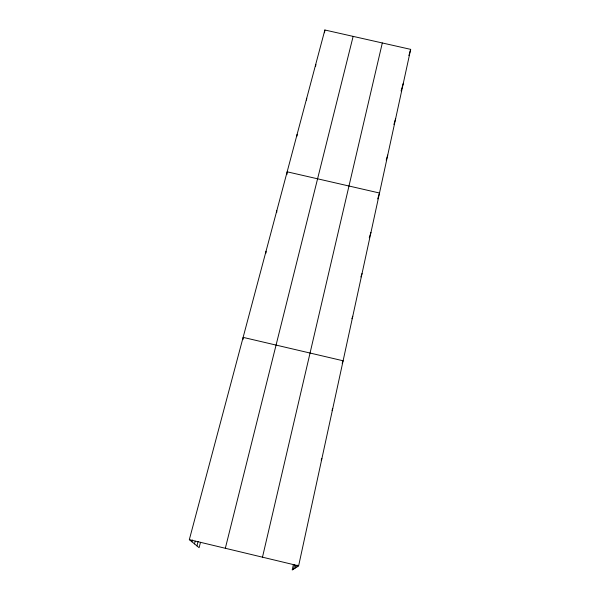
<?xml version="1.0" encoding="UTF-8"?>
<svg xmlns="http://www.w3.org/2000/svg" width="600" height="600" viewBox="0 0 600 600"><rect width="100%" height="100%" fill="white"/><g stroke="black" fill="none" stroke-linecap="round" stroke-linejoin="round"><path stroke-width="0.9" d="M265.965 253.103L266.025 251.272M276.69 212.632L276.795 210.765M286.95 174.465L287.153 171.817L379.507 193.02L377.685 198.907M296.955 136.125L297.12 134.347M306.525 100.05L306.712 98.273M315.653 66.165L315.855 64.395M324.525 32.775L324.87 30L410.67 49.365L298.627 565.845L292.207 570L293.392 564.585M296.91 566.947L297.308 565.132M293.632 569.07L294.623 564.562M295.23 568.043L295.822 565.327M262.485 557.183L382.312 42.968M225.33 548.28L353.145 36.383M196.92 545.888L198.09 541.433M200.498 542.325L199.103 547.673L189.33 539.648L324.87 30M194.49 543.893L195.195 541.215M191.933 541.793L192.405 539.993M408.885 55.627L410.67 49.365M401.085 90.99L403.312 83.31M393.908 124.5L395.67 118.515M386.205 160.163L387.743 155.062M369.255 237.772L370.95 232.478M360.9 276.96L362.04 273.525M351.907 318.72L352.77 316.252M342.157 363.315L343.11 360.78L243.127 337.373L243.21 339.225M332.01 410.362L332.73 408.645M321.157 460.14L321.87 458.678M189.33 539.648L298.627 565.845"/></g></svg>
